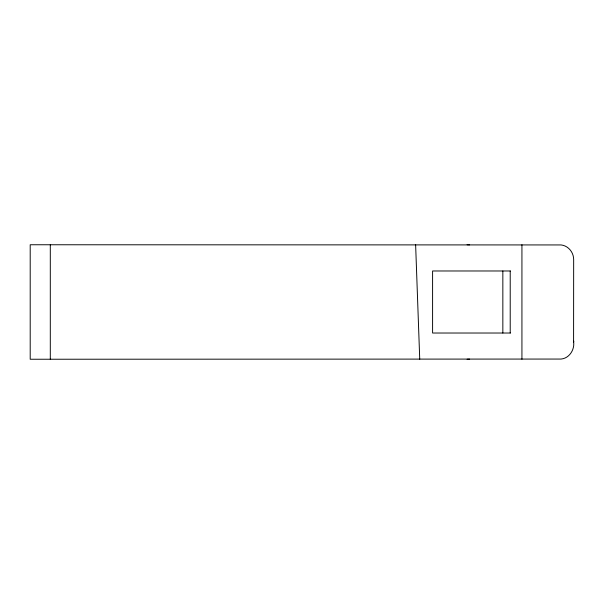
<?xml version="1.0" encoding="UTF-8"?>
<svg xmlns="http://www.w3.org/2000/svg" width="604" height="604" viewBox="0 0 604 604"><rect width="100%" height="100%" fill="white"/><g stroke="black" fill="none" stroke-linecap="round" stroke-linejoin="round"><path stroke-width="0.91" d="M573.8 341.169L573.589 342.279L573.664 259.471C573.649 252.389 568.349 245.722 561.108 244.945L30.2 244.756L30.2 359.244L561.108 359.055C569.542 358.27 574.91 349.308 573.574 341.57M467.081 359.244L469.618 359.146M510.388 270.977L432.592 270.977L432.592 333.023L510.388 333.023M467.081 244.756L469.618 244.854M415.627 244.756L419.735 359.244M521.931 244.756L521.931 359.244M510.214 270.977L510.214 333.023M502.845 270.977L502.845 333.023M50.298 244.756L50.298 359.244"/></g></svg>
